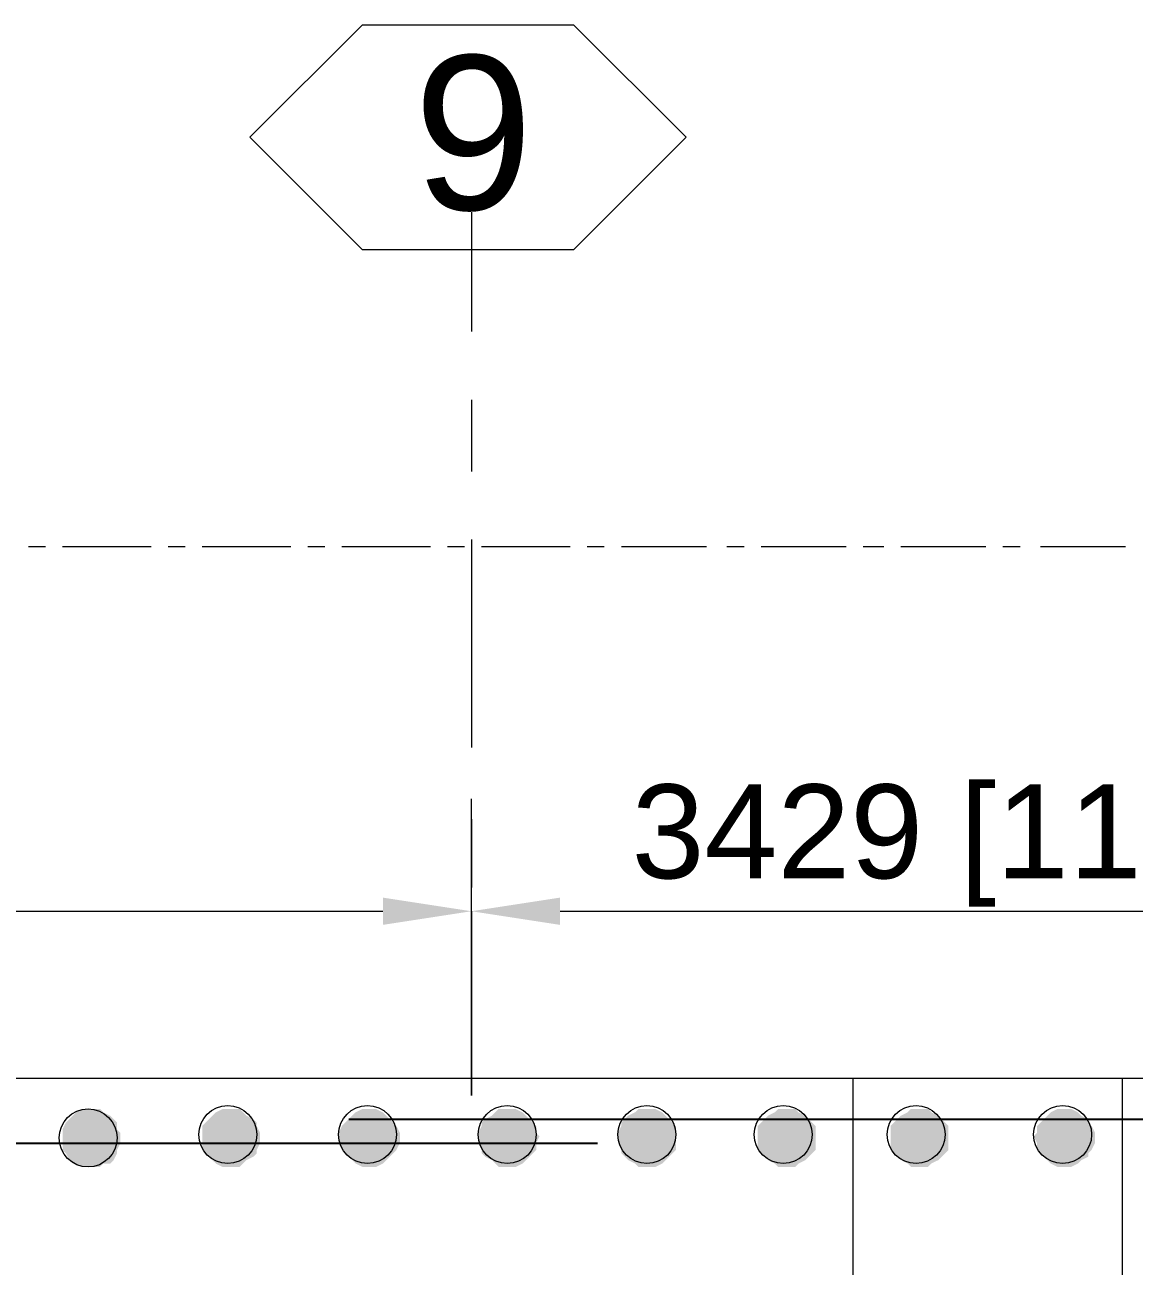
# Model space of a CAD drawing. Header units: inches. Extents: x 2 to 136, y 1 to 96.
# Drawn here: x 53.96 to 60.34, y 66.4 to 73.53 of the extents above; entities that cross this region are included whole.
import ezdxf

# ---------------------------------------------------------------- set-up
doc = ezdxf.new("R2010")
doc.units = ezdxf.units.IN
doc.header["$MEASUREMENT"] = 0
doc.layers.add('PDF_COLUMN', color=251, linetype='Continuous', true_color=0x636466)
doc.layers.add('PDF_Outer Line', color=165, linetype='Continuous', true_color=0x5258ac)
for name, color, linetype in [('PDF_Girt', 7, 'Continuous'), ('PDF_Grid', 7, 'Continuous'), ('PDF_Text', 7, 'Continuous'), ('PDF_Thin', 7, 'Continuous')]:
    doc.layers.add(name, color=color, linetype=linetype)
doc.styles.add('PDF Arial', font='arial.ttf')

msp = doc.modelspace()

# ---------------------------------------------------------------- linework, layer by layer
at = {"layer": 'PDF_COLUMN', "lineweight": 0}
for centre in [(55.1288, 67.1592), (55.9317, 67.1592), (56.7346, 67.1592), (57.5375, 67.1592), (58.3208, 67.1592), (54.326, 67.1396)]:
    msp.add_circle(centre, 0.1665, dxfattribs=at)
at = {"layer": 'PDF_COLUMN', "color": 7, "lineweight": 0}
for centre in [(59.0846, 67.1592), (59.9266, 67.1592)]:
    msp.add_circle(centre, 0.1665, dxfattribs=at)
at = {"layer": 'PDF_COLUMN', "transparency": 33554559}
for points in [[(54.2182, 67.2473), (54.4924, 67.2278), (54.1987, 67.2278)], [(54.2378, 67.2669), (54.4728, 67.2473), (54.2182, 67.2473)], [(54.4728, 67.2473), (54.2182, 67.2473), (54.4924, 67.2278)], [(54.2574, 67.2865), (54.4532, 67.2669), (54.2378, 67.2669)], [(54.4532, 67.2669), (54.2378, 67.2669), (54.4728, 67.2473)], [(54.2966, 67.3061), (54.4141, 67.2865), (54.2574, 67.2865)], [(54.4141, 67.2865), (54.2574, 67.2865), (54.4532, 67.2669)], [(54.3357, 67.3061), (54.3945, 67.3061), (54.2966, 67.3061)], [(54.3945, 67.3061), (54.2966, 67.3061), (54.4141, 67.2865)], [(54.3553, 67.3061), (54.3357, 67.3061), (54.3945, 67.3061)], [(55.0211, 67.2473), (55.2953, 67.2278), (55.0016, 67.2278)], [(55.0407, 67.2669), (55.2757, 67.2473), (55.0211, 67.2473)], [(55.2757, 67.2473), (55.0211, 67.2473), (55.2953, 67.2278)], [(55.0603, 67.2865), (55.2366, 67.2669), (55.0407, 67.2669)], [(55.2366, 67.2669), (55.0407, 67.2669), (55.2757, 67.2473)], [(55.0995, 67.3061), (55.217, 67.2865), (55.0603, 67.2865)], [(55.217, 67.2865), (55.0603, 67.2865), (55.2366, 67.2669)], [(55.1191, 67.3061), (55.1974, 67.3061), (55.0995, 67.3061)], [(55.1974, 67.3061), (55.0995, 67.3061), (55.217, 67.2865)], [(55.1582, 67.3061), (55.1191, 67.3061), (55.1974, 67.3061)], [(55.824, 67.2473), (56.0786, 67.2278), (55.8045, 67.2278)], [(55.8436, 67.2669), (56.059, 67.2473), (55.824, 67.2473)], [(56.059, 67.2473), (55.824, 67.2473), (56.0786, 67.2278)], [(55.8632, 67.2865), (56.0394, 67.2669), (55.8436, 67.2669)], [(56.0394, 67.2669), (55.8436, 67.2669), (56.059, 67.2473)], [(55.9024, 67.3061), (56.0199, 67.2865), (55.8632, 67.2865)], [(56.0199, 67.2865), (55.8632, 67.2865), (56.0394, 67.2669)], [(55.9219, 67.3061), (55.9807, 67.3061), (55.9024, 67.3061)], [(55.9807, 67.3061), (55.9024, 67.3061), (56.0199, 67.2865)], [(55.9611, 67.3061), (55.9219, 67.3061), (55.9807, 67.3061)], [(56.6073, 67.2473), (56.8815, 67.2278), (56.5878, 67.2278)], [(56.6465, 67.2669), (56.8619, 67.2473), (56.6073, 67.2473)], [(56.8619, 67.2473), (56.6073, 67.2473), (56.8815, 67.2278)], [(56.6661, 67.2865), (56.8423, 67.2669), (56.6465, 67.2669)], [(56.8423, 67.2669), (56.6465, 67.2669), (56.8619, 67.2473)], [(56.6857, 67.3061), (56.8228, 67.2865), (56.6661, 67.2865)], [(56.8228, 67.2865), (56.6661, 67.2865), (56.8423, 67.2669)], [(56.7248, 67.3061), (56.7836, 67.3061), (56.6857, 67.3061)], [(56.7836, 67.3061), (56.6857, 67.3061), (56.8228, 67.2865)], [(56.764, 67.3061), (56.7248, 67.3061), (56.7836, 67.3061)], [(57.4102, 67.2473), (57.6844, 67.2278), (57.3907, 67.2278)], [(57.4298, 67.2669), (57.6648, 67.2473), (57.4102, 67.2473)], [(57.6648, 67.2473), (57.4102, 67.2473), (57.6844, 67.2278)], [(57.469, 67.2865), (57.6452, 67.2669), (57.4298, 67.2669)], [(57.6452, 67.2669), (57.4298, 67.2669), (57.6648, 67.2473)], [(57.4886, 67.3061), (57.6257, 67.2865), (57.469, 67.2865)], [(57.6257, 67.2865), (57.469, 67.2865), (57.6452, 67.2669)], [(57.5277, 67.3061), (57.5865, 67.3061), (57.4886, 67.3061)], [(57.5865, 67.3061), (57.4886, 67.3061), (57.6257, 67.2865)], [(57.5473, 67.3061), (57.5277, 67.3061), (57.5865, 67.3061)], [(58.2131, 67.2473), (58.4873, 67.2278), (58.1936, 67.2278)], [(58.2327, 67.2669), (58.4677, 67.2473), (58.2131, 67.2473)], [(58.4677, 67.2473), (58.2131, 67.2473), (58.4873, 67.2278)], [(58.2719, 67.2865), (58.4481, 67.2669), (58.2327, 67.2669)], [(58.4481, 67.2669), (58.2327, 67.2669), (58.4677, 67.2473)], [(58.2915, 67.3061), (58.409, 67.2865), (58.2719, 67.2865)], [(58.409, 67.2865), (58.2719, 67.2865), (58.4481, 67.2669)], [(58.3306, 67.3061), (58.3894, 67.3061), (58.2915, 67.3061)], [(58.3894, 67.3061), (58.2915, 67.3061), (58.409, 67.2865)], [(58.3502, 67.3061), (58.3306, 67.3061), (58.3894, 67.3061)], [(54.1987, 67.2278), (54.4924, 67.1886), (54.1791, 67.1886)], [(54.4924, 67.1886), (54.1791, 67.1886), (54.512, 67.169)], [(54.1791, 67.1886), (54.512, 67.169), (54.1791, 67.169)], [(54.512, 67.169), (54.1791, 67.169), (54.512, 67.1298)], [(54.1791, 67.169), (54.512, 67.1298), (54.1791, 67.1298)], [(54.4924, 67.2278), (54.1987, 67.2278), (54.4924, 67.1886)], [(55.0016, 67.2278), (55.2953, 67.2082), (54.982, 67.2082)], [(55.2953, 67.2082), (54.982, 67.2082), (55.3149, 67.169)], [(54.982, 67.2082), (55.3149, 67.169), (54.982, 67.169)], [(55.3149, 67.169), (54.982, 67.169), (55.3149, 67.1494)], [(54.982, 67.169), (55.3149, 67.1494), (54.982, 67.1494)], [(55.2953, 67.2278), (55.0016, 67.2278), (55.2953, 67.2082)], [(55.7849, 67.2082), (56.1178, 67.169), (55.7653, 67.169)], [(56.1178, 67.169), (55.7653, 67.169), (56.1178, 67.1494)], [(55.7653, 67.169), (56.1178, 67.1494), (55.7653, 67.1494)], [(55.8045, 67.2278), (56.0982, 67.2082), (55.7849, 67.2082)], [(56.0982, 67.2082), (55.7849, 67.2082), (56.1178, 67.169)], [(56.0786, 67.2278), (55.8045, 67.2278), (56.0982, 67.2082)], [(56.5878, 67.2082), (56.9011, 67.169), (56.5682, 67.169)], [(56.9011, 67.169), (56.5682, 67.169), (56.9207, 67.1494)], [(56.5682, 67.169), (56.9207, 67.1494), (56.5682, 67.1494)], [(56.8815, 67.2278), (56.5878, 67.2278), (56.9011, 67.2082)], [(56.5878, 67.2278), (56.9011, 67.2082), (56.5878, 67.2082)], [(56.9011, 67.2082), (56.5878, 67.2082), (56.9011, 67.169)], [(57.3907, 67.2082), (57.704, 67.169), (57.3711, 67.169)], [(57.704, 67.169), (57.3711, 67.169), (57.704, 67.1494)], [(57.3711, 67.169), (57.704, 67.1494), (57.3711, 67.1494)], [(57.6844, 67.2278), (57.3907, 67.2278), (57.704, 67.2082)], [(57.3907, 67.2278), (57.704, 67.2082), (57.3907, 67.2082)], [(57.704, 67.2082), (57.3907, 67.2082), (57.704, 67.169)], [(58.1936, 67.2278), (58.5069, 67.2082), (58.174, 67.2082)], [(58.5069, 67.2082), (58.174, 67.2082), (58.5069, 67.169)], [(58.174, 67.2082), (58.5069, 67.169), (58.174, 67.169)], [(58.5069, 67.169), (58.174, 67.169), (58.5069, 67.1494)], [(58.174, 67.169), (58.5069, 67.1494), (58.174, 67.1494)], [(58.4873, 67.2278), (58.1936, 67.2278), (58.5069, 67.2082)], [(54.512, 67.1298), (54.1791, 67.1298), (54.512, 67.1103)], [(54.1791, 67.1298), (54.512, 67.1103), (54.1791, 67.1103)], [(54.512, 67.1103), (54.1791, 67.1103), (54.4924, 67.0711)], [(54.1791, 67.1103), (54.4924, 67.0711), (54.1791, 67.0711)], [(55.3149, 67.1494), (54.982, 67.1494), (55.3149, 67.1103)], [(54.982, 67.1494), (55.3149, 67.1103), (54.982, 67.1103)], [(55.3149, 67.1103), (54.982, 67.1103), (55.2953, 67.0711)], [(54.982, 67.1103), (55.2953, 67.0711), (54.982, 67.0711)], [(56.1178, 67.1494), (55.7653, 67.1494), (56.1178, 67.1103)], [(55.7653, 67.1494), (56.1178, 67.1103), (55.7653, 67.1103)], [(56.1178, 67.1103), (55.7653, 67.1103), (56.0982, 67.0711)], [(55.7653, 67.1103), (56.0982, 67.0711), (55.7849, 67.0711)], [(56.9207, 67.1494), (56.5682, 67.1494), (56.9011, 67.1103)], [(56.5682, 67.1494), (56.9011, 67.1103), (56.5682, 67.1103)], [(56.9011, 67.1103), (56.5682, 67.1103), (56.9011, 67.0711)], [(56.5682, 67.1103), (56.9011, 67.0711), (56.5878, 67.0711)], [(57.704, 67.1494), (57.3711, 67.1494), (57.704, 67.1103)], [(57.3711, 67.1494), (57.704, 67.1103), (57.3711, 67.1103)], [(57.704, 67.1103), (57.3711, 67.1103), (57.704, 67.0711)], [(57.3711, 67.1103), (57.704, 67.0711), (57.3907, 67.0711)], [(58.5069, 67.1494), (58.174, 67.1494), (58.5069, 67.1103)], [(58.174, 67.1494), (58.5069, 67.1103), (58.174, 67.1103)], [(58.5069, 67.1103), (58.174, 67.1103), (58.5069, 67.0711)], [(58.174, 67.1103), (58.5069, 67.0711), (58.174, 67.0711)], [(54.4924, 67.0711), (54.1791, 67.0711), (54.4924, 67.0515)], [(54.1791, 67.0711), (54.4924, 67.0515), (54.1987, 67.0515)], [(54.4924, 67.0515), (54.1987, 67.0515), (54.4728, 67.0123)], [(54.1987, 67.0515), (54.4728, 67.0123), (54.2182, 67.0123)], [(55.2953, 67.0711), (54.982, 67.0711), (55.2953, 67.0515)], [(54.982, 67.0711), (55.2953, 67.0515), (55.0016, 67.0515)], [(55.2953, 67.0515), (55.0016, 67.0515), (55.2757, 67.0319)], [(55.0016, 67.0515), (55.2757, 67.0319), (55.0211, 67.0319)], [(55.2757, 67.0319), (55.0211, 67.0319), (55.2366, 67.0123)], [(55.0211, 67.0319), (55.2366, 67.0123), (55.0407, 67.0123)], [(56.0982, 67.0711), (55.7849, 67.0711), (56.0786, 67.0515)], [(55.7849, 67.0711), (56.0786, 67.0515), (55.8045, 67.0515)], [(56.0786, 67.0515), (55.8045, 67.0515), (56.059, 67.0319)], [(55.8045, 67.0515), (56.059, 67.0319), (55.824, 67.0319)], [(56.059, 67.0319), (55.824, 67.0319), (56.0394, 67.0123)], [(55.824, 67.0319), (56.0394, 67.0123), (55.8436, 67.0123)], [(56.9011, 67.0711), (56.5878, 67.0711), (56.8815, 67.0515)], [(56.5878, 67.0711), (56.8815, 67.0515), (56.5878, 67.0515)], [(56.8815, 67.0515), (56.5878, 67.0515), (56.8619, 67.0319)], [(56.5878, 67.0515), (56.8619, 67.0319), (56.6073, 67.0319)], [(56.8619, 67.0319), (56.6073, 67.0319), (56.8423, 67.0123)], [(56.6073, 67.0319), (56.8423, 67.0123), (56.6465, 67.0123)], [(57.704, 67.0711), (57.3907, 67.0711), (57.6844, 67.0515)], [(57.3907, 67.0711), (57.6844, 67.0515), (57.3907, 67.0515)], [(57.6844, 67.0515), (57.3907, 67.0515), (57.6648, 67.0319)], [(57.3907, 67.0515), (57.6648, 67.0319), (57.4102, 67.0319)], [(57.6648, 67.0319), (57.4102, 67.0319), (57.6452, 67.0123)], [(57.4102, 67.0319), (57.6452, 67.0123), (57.4298, 67.0123)], [(58.5069, 67.0711), (58.174, 67.0711), (58.4873, 67.0515)], [(58.174, 67.0711), (58.4873, 67.0515), (58.1936, 67.0515)], [(58.4873, 67.0515), (58.1936, 67.0515), (58.4677, 67.0319)], [(58.1936, 67.0515), (58.4677, 67.0319), (58.2131, 67.0319)], [(58.4677, 67.0319), (58.2131, 67.0319), (58.4481, 67.0123)], [(58.2131, 67.0319), (58.4481, 67.0123), (58.2327, 67.0123)], [(54.4728, 67.0123), (54.2182, 67.0123), (54.4532, 66.9928)], [(54.2182, 67.0123), (54.4532, 66.9928), (54.2378, 66.9928)], [(54.4532, 66.9928), (54.2378, 66.9928), (54.4141, 66.9928)], [(54.2378, 66.9928), (54.4141, 66.9928), (54.2574, 66.9928)], [(54.4141, 66.9928), (54.2574, 66.9928), (54.3945, 66.9732)], [(54.2574, 66.9928), (54.3945, 66.9732), (54.2966, 66.9732)], [(54.3945, 66.9732), (54.2966, 66.9732), (54.3553, 66.9732)], [(54.2966, 66.9732), (54.3553, 66.9732), (54.3357, 66.9732)], [(55.2366, 67.0123), (55.0407, 67.0123), (55.217, 66.9928)], [(55.0407, 67.0123), (55.217, 66.9928), (55.0603, 66.9928)], [(55.217, 66.9928), (55.0603, 66.9928), (55.1974, 66.9732)], [(55.0603, 66.9928), (55.1974, 66.9732), (55.0995, 66.9732)], [(55.1974, 66.9732), (55.0995, 66.9732), (55.1582, 66.9732)], [(55.0995, 66.9732), (55.1582, 66.9732), (55.1191, 66.9732)], [(56.0394, 67.0123), (55.8436, 67.0123), (56.0199, 66.9928)], [(55.8436, 67.0123), (56.0199, 66.9928), (55.8632, 66.9928)], [(56.0199, 66.9928), (55.8632, 66.9928), (55.9807, 66.9732)], [(55.8632, 66.9928), (55.9807, 66.9732), (55.9024, 66.9732)], [(55.9807, 66.9732), (55.9024, 66.9732), (55.9611, 66.9732)], [(55.9024, 66.9732), (55.9611, 66.9732), (55.9219, 66.9732)], [(56.8423, 67.0123), (56.6465, 67.0123), (56.8228, 66.9928)], [(56.6465, 67.0123), (56.8228, 66.9928), (56.6661, 66.9928)], [(56.8228, 66.9928), (56.6661, 66.9928), (56.7836, 66.9732)], [(56.6661, 66.9928), (56.7836, 66.9732), (56.6857, 66.9732)], [(56.7836, 66.9732), (56.6857, 66.9732), (56.764, 66.9732)], [(56.6857, 66.9732), (56.764, 66.9732), (56.7248, 66.9732)], [(57.6452, 67.0123), (57.4298, 67.0123), (57.6257, 66.9928)], [(57.4298, 67.0123), (57.6257, 66.9928), (57.469, 66.9928)], [(57.6257, 66.9928), (57.469, 66.9928), (57.5865, 66.9732)], [(57.469, 66.9928), (57.5865, 66.9732), (57.4886, 66.9732)], [(57.5865, 66.9732), (57.4886, 66.9732), (57.5473, 66.9732)], [(57.4886, 66.9732), (57.5473, 66.9732), (57.5277, 66.9732)], [(58.4481, 67.0123), (58.2327, 67.0123), (58.409, 66.9928)], [(58.2327, 67.0123), (58.409, 66.9928), (58.2719, 66.9928)], [(58.409, 66.9928), (58.2719, 66.9928), (58.3894, 66.9732)], [(58.2719, 66.9928), (58.3894, 66.9732), (58.2915, 66.9732)], [(58.3894, 66.9732), (58.2915, 66.9732), (58.3502, 66.9732)], [(58.2915, 66.9732), (58.3502, 66.9732), (58.3306, 66.9732)]]:
    msp.add_solid(points, dxfattribs=at)
at = {"layer": 'PDF_COLUMN', "color": 7, "transparency": 33554559}
for points in [[(58.9769, 67.2473), (59.251, 67.2278), (58.9573, 67.2278)], [(58.9964, 67.2669), (59.2314, 67.2473), (58.9769, 67.2473)], [(59.2314, 67.2473), (58.9769, 67.2473), (59.251, 67.2278)], [(59.0356, 67.2865), (59.2119, 67.2669), (58.9964, 67.2669)], [(59.2119, 67.2669), (58.9964, 67.2669), (59.2314, 67.2473)], [(59.0552, 67.3061), (59.1727, 67.2865), (59.0356, 67.2865)], [(59.1727, 67.2865), (59.0356, 67.2865), (59.2119, 67.2669)], [(59.0944, 67.3061), (59.1531, 67.3061), (59.0552, 67.3061)], [(59.1531, 67.3061), (59.0552, 67.3061), (59.1727, 67.2865)], [(59.1139, 67.3061), (59.0944, 67.3061), (59.1531, 67.3061)], [(59.8189, 67.2473), (60.0735, 67.2278), (59.7993, 67.2278)], [(59.8385, 67.2669), (60.0735, 67.2473), (59.8189, 67.2473)], [(60.0735, 67.2473), (59.8189, 67.2473), (60.0735, 67.2278)], [(59.8581, 67.2865), (60.0343, 67.2669), (59.8385, 67.2669)], [(60.0343, 67.2669), (59.8385, 67.2669), (60.0735, 67.2473)], [(59.8973, 67.3061), (60.0148, 67.2865), (59.8581, 67.2865)], [(60.0148, 67.2865), (59.8581, 67.2865), (60.0343, 67.2669)], [(59.9168, 67.3061), (59.9756, 67.3061), (59.8973, 67.3061)], [(59.9756, 67.3061), (59.8973, 67.3061), (60.0148, 67.2865)], [(59.956, 67.3061), (59.9168, 67.3061), (59.9756, 67.3061)], [(58.9573, 67.2278), (59.2706, 67.2082), (58.9377, 67.2082)], [(59.2706, 67.2082), (58.9377, 67.2082), (59.2706, 67.169)], [(58.9377, 67.2082), (59.2706, 67.169), (58.9377, 67.169)], [(59.2706, 67.169), (58.9377, 67.169), (59.2706, 67.1494)], [(58.9377, 67.169), (59.2706, 67.1494), (58.9377, 67.1494)], [(59.251, 67.2278), (58.9573, 67.2278), (59.2706, 67.2082)], [(59.7798, 67.169), (60.1127, 67.1494), (59.7602, 67.1494)], [(59.7993, 67.2278), (60.0931, 67.2082), (59.7798, 67.2082)], [(60.0931, 67.2082), (59.7798, 67.2082), (60.1127, 67.169)], [(59.7798, 67.2082), (60.1127, 67.169), (59.7798, 67.169)], [(60.1127, 67.169), (59.7798, 67.169), (60.1127, 67.1494)], [(60.0735, 67.2278), (59.7993, 67.2278), (60.0931, 67.2082)], [(59.2706, 67.1494), (58.9377, 67.1494), (59.2706, 67.1103)], [(58.9377, 67.1494), (59.2706, 67.1103), (58.9377, 67.1103)], [(59.2706, 67.1103), (58.9377, 67.1103), (59.2706, 67.0711)], [(58.9377, 67.1103), (59.2706, 67.0711), (58.9377, 67.0711)], [(60.1127, 67.1494), (59.7602, 67.1494), (60.1127, 67.1103)], [(59.7602, 67.1494), (60.1127, 67.1103), (59.7798, 67.1103)], [(60.1127, 67.1103), (59.7798, 67.1103), (60.0931, 67.0711)], [(59.7798, 67.1103), (60.0931, 67.0711), (59.7798, 67.0711)], [(59.2706, 67.0711), (58.9377, 67.0711), (59.251, 67.0515)], [(58.9377, 67.0711), (59.251, 67.0515), (58.9573, 67.0515)], [(59.251, 67.0515), (58.9573, 67.0515), (59.2314, 67.0319)], [(58.9573, 67.0515), (59.2314, 67.0319), (58.9769, 67.0319)], [(59.2314, 67.0319), (58.9769, 67.0319), (59.2119, 67.0123)], [(58.9769, 67.0319), (59.2119, 67.0123), (58.9964, 67.0123)], [(60.0931, 67.0711), (59.7798, 67.0711), (60.0735, 67.0515)], [(59.7798, 67.0711), (60.0735, 67.0515), (59.7993, 67.0515)], [(60.0735, 67.0515), (59.7993, 67.0515), (60.0735, 67.0319)], [(59.7993, 67.0515), (60.0735, 67.0319), (59.8189, 67.0319)], [(60.0735, 67.0319), (59.8189, 67.0319), (60.0343, 67.0123)], [(59.8189, 67.0319), (60.0343, 67.0123), (59.8385, 67.0123)], [(59.2119, 67.0123), (58.9964, 67.0123), (59.1727, 66.9928)], [(58.9964, 67.0123), (59.1727, 66.9928), (59.0356, 66.9928)], [(59.1727, 66.9928), (59.0356, 66.9928), (59.1531, 66.9732)], [(59.0356, 66.9928), (59.1531, 66.9732), (59.0552, 66.9732)], [(59.1531, 66.9732), (59.0552, 66.9732), (59.1139, 66.9732)], [(59.0552, 66.9732), (59.1139, 66.9732), (59.0944, 66.9732)], [(60.0343, 67.0123), (59.8385, 67.0123), (60.0148, 66.9928)], [(59.8385, 67.0123), (60.0148, 66.9928), (59.8581, 66.9928)], [(60.0148, 66.9928), (59.8581, 66.9928), (59.9756, 66.9732)], [(59.8581, 66.9928), (59.9756, 66.9732), (59.8973, 66.9732)], [(59.9756, 66.9732), (59.8973, 66.9732), (59.956, 66.9732)], [(59.8973, 66.9732), (59.956, 66.9732), (59.9168, 66.9732)]]:
    msp.add_solid(points, dxfattribs=at)
at = {"layer": 'PDF_Girt', "lineweight": 25}
for points in [[(55.824, 67.2473), (63.0501, 67.2473)], [(46.1697, 67.1103), (57.2536, 67.1103)]]:
    msp.add_lwpolyline(points, dxfattribs=at)
at = {"layer": 'PDF_Grid', "lineweight": 0}
msp.add_lwpolyline([(55.9024, 72.2409), (55.2561, 72.8872), (55.9024, 73.5334), (57.1165, 73.5334), (57.7627, 72.8872), (57.1165, 72.2409)], close=True, dxfattribs=at)
for points in [[(56.529, 72.4564), (56.529, 71.771)], [(56.529, 71.3793), (56.529, 70.9681)], [(53.9833, 70.5372), (54.0812, 70.5372)], [(54.1791, 70.5372), (54.6882, 70.5372)], [(54.7861, 70.5372), (54.8841, 70.5372)], [(54.982, 70.5372), (55.4911, 70.5372)], [(55.589, 70.5372), (55.687, 70.5372)], [(55.7849, 70.5372), (56.294, 70.5372)], [(56.3919, 70.5372), (56.4899, 70.5372)], [(56.529, 70.5764), (56.529, 69.3819)], [(56.5878, 70.5372), (57.0969, 70.5372)], [(57.1948, 70.5372), (57.2927, 70.5372)], [(57.3907, 70.5372), (57.8802, 70.5372)], [(57.9977, 70.5372), (58.0956, 70.5372)], [(58.1936, 70.5372), (58.6831, 70.5372)], [(58.781, 70.5372), (58.8985, 70.5372)], [(58.9964, 70.5372), (59.486, 70.5372)], [(59.5839, 70.5372), (59.6818, 70.5372)], [(59.7993, 70.5372), (60.2889, 70.5372)], [(56.529, 68.1677), (56.529, 67.4823), (56.529, 69.0881)], [(56.529, 68.9706), (56.529, 68.579)]]:
    msp.add_lwpolyline(points, dxfattribs=at)
at = {"layer": 'PDF_Outer Line', "color": 7, "lineweight": 0}
msp.add_lwpolyline([(10.3528, 67.4823), (95.8904, 67.4823)], dxfattribs=at)
msp.add_lwpolyline([(58.7223, 67.4823), (60.2693, 67.4823), (60.2693, 44.9425), (58.7223, 44.9425)], close=True, dxfattribs=at)
at = {"layer": 'PDF_Thin', "lineweight": 0}
for points in [[(48.0497, 68.4419), (47.5405, 68.4419), (56.0199, 68.4419)], [(57.0382, 68.4419), (61.8555, 68.4419)]]:
    msp.add_lwpolyline(points, dxfattribs=at)
msp.add_lwpolyline([(56.529, 68.4419), (56.529, 67.3844)], close=True, dxfattribs=at)
at = {"layer": 'PDF_Thin', "transparency": 33554559}
for points in [[(56.0199, 68.5202), (56.0199, 68.3636), (56.529, 68.4419)], [(57.0382, 68.5202), (57.0382, 68.3636), (56.529, 68.4419)]]:
    msp.add_solid(points, dxfattribs=at)

# ---------------------------------------------------------------- texts
at = {"layer": 'PDF_Text', "attachment_point": 7, "style": 'PDF Arial'}
for s, insert, char_height in [('9', (56.1961, 72.459), 0.8852), ('3429 [11\'-3"]', (57.4494, 68.4684), 0.539249)]:
    msp.add_mtext(s, dxfattribs=dict(at, insert=insert, char_height=char_height))

doc.saveas('drawing.dxf')
